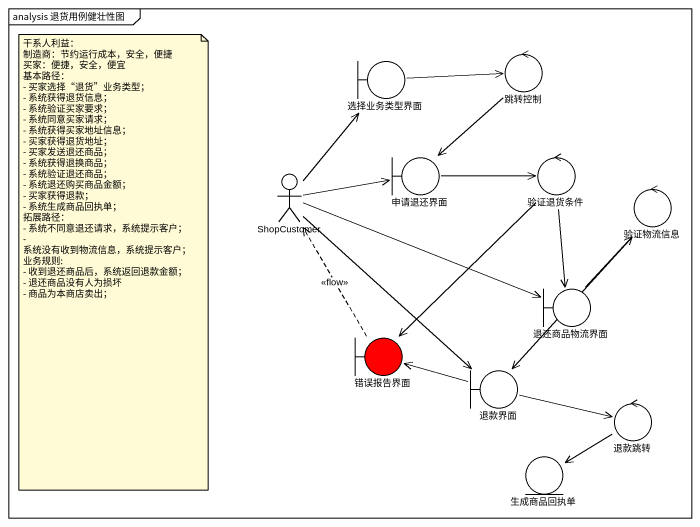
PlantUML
@startuml
mainframe analysis 退货用例健壮性图
boundary 选择业务类型界面
control 跳转控制
boundary 申请退还界面
control 验证退货条件
actor ShopCustomer
control 验证物流信息
boundary 退还商品物流界面
boundary 错误报告界面 #FF0000
boundary 退款界面
control 退款跳转
entity 生成商品回执单
选择业务类型界面 -right-> 跳转控制
跳转控制 --> 申请退还界面
申请退还界面 -right-> 验证退货条件
验证退货条件 --> 退还商品物流界面
验证退货条件 --> 错误报告界面
ShopCustomer -up-> 选择业务类型界面
ShopCustomer -right-> 申请退还界面
ShopCustomer -right-> 退还商品物流界面
ShopCustomer --> 退款界面
验证物流信息 --> 退款界面
退还商品物流界面 -up-> 验证物流信息
错误报告界面 .up.> ShopCustomer : <<flow>>
退款界面 -left-> 错误报告界面
退款界面 -right-> 退款跳转
退款跳转 --> 生成商品回执单
note as N1
  干系人利益：
  制造商：节约运行成本，安全，便捷
  买家：便捷，安全，便宜
  基本路径：
  - 买家选择“退货”业务类型；
  - 系统获得退货信息；
  - 系统验证买家要求；
  - 系统同意买家请求；
  - 系统获得买家地址信息；
  - 买家获得退货地址；
  - 买家发送退还商品；
  - 系统获得退换商品；
  - 系统验证退还商品；
  - 系统退还购买商品金额；
  - 买家获得退款；
  - 系统生成商品回执单；
  拓展路径：
  - 系统不同意退还请求，系统提示客户；
  - 系统没有收到物流信息，系统提示客户；
  业务规则:
  - 收到退还商品后，系统返回退款金额；
  - 退还商品没有人为损坏
  - 商品为本商店卖出；
end note
@enduml
